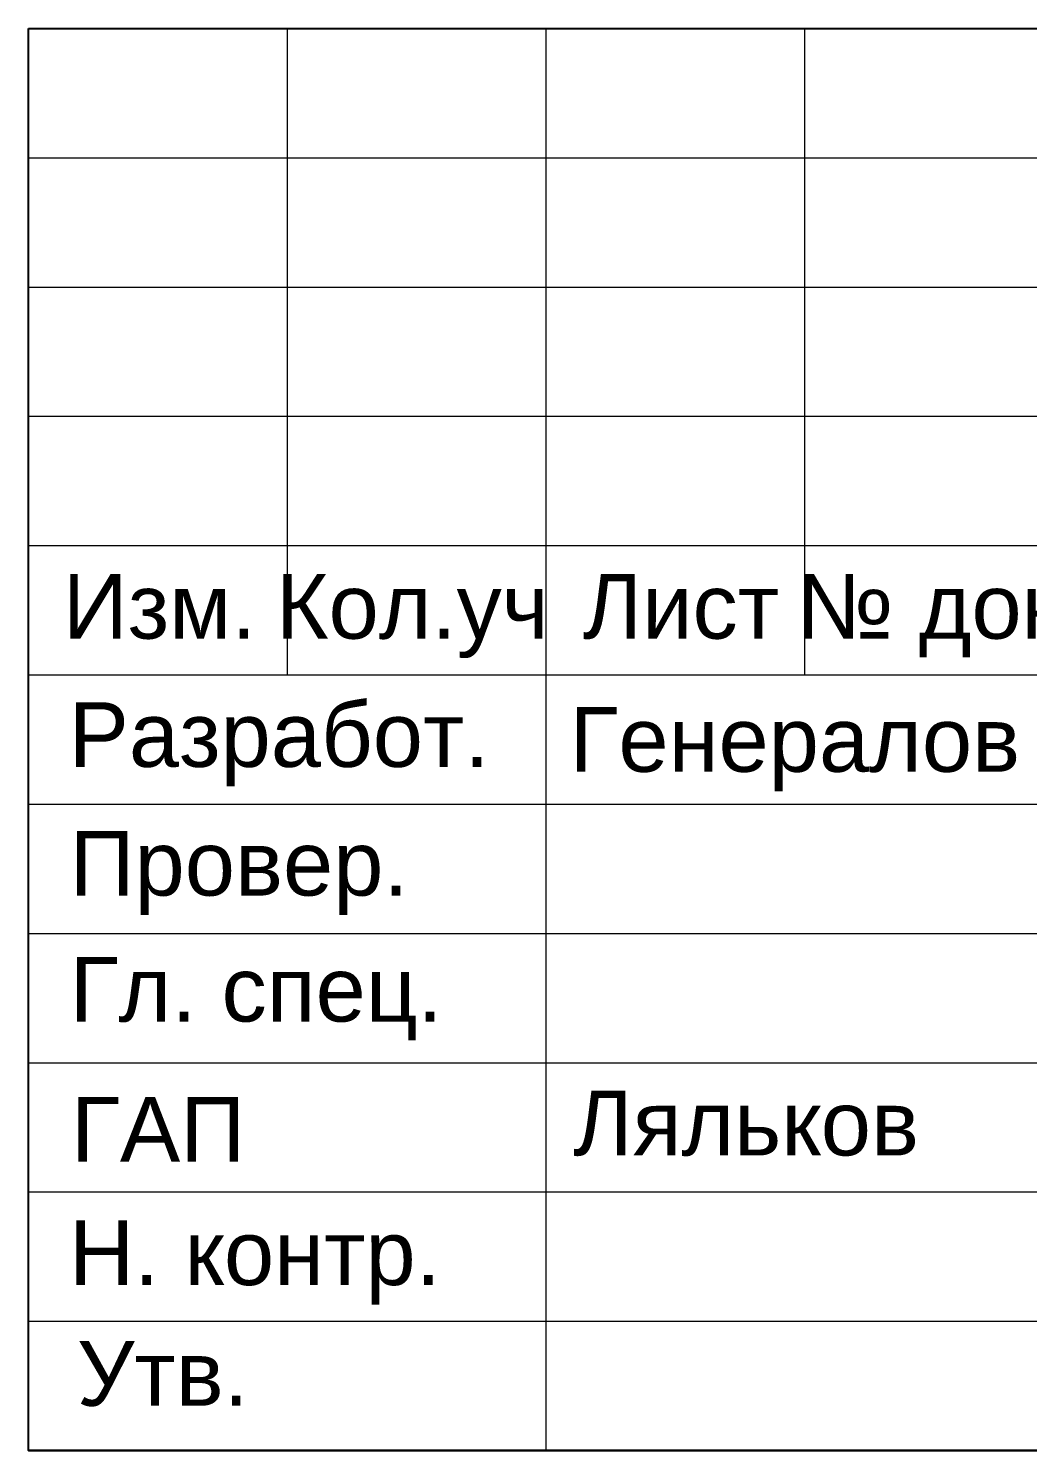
# Model space of a CAD drawing. Header units: metres. Extents: x 0 to 61, y 0.1 to 27.3.
# Drawn here: x 42.5 to 46.36, y 0.5 to 6 of the extents above; entities that cross this region are included whole.
import ezdxf
from ezdxf.enums import TextEntityAlignment as Align

# ---------------------------------------------------------------- set-up
doc = ezdxf.new("R2010")
doc.units = ezdxf.units.M
doc.header["$MEASUREMENT"] = 0
doc.layers.add('Level 63', color=7, linetype='Continuous', lineweight=0)
doc.layers.add('YOLO_STAMP', color=1, linetype='Continuous')
doc.styles.add('Style-Arial', font='arial.ttf')

msp = doc.modelspace()

# ---------------------------------------------------------------- linework, layer by layer
msp.add_lwpolyline([(42.4999691, 0.49999116), (60.9999691, 0.49999116), (60.9999691, 5.99999116)])
at = {"layer": 'Level 63', "color": 7, "linetype": 'Continuous', "lineweight": 13}
for p, q in [((42.4999691, 5.99999116), (60.9999691, 5.99999116)), ((42.4999691, 5.99999116), (42.4999691, 0.49999116)), ((43.4999691, 5.99999116), (43.4999691, 3.49999116)), ((44.4999691, 5.99999116), (44.4999691, 0.49999116)), ((45.4999691, 5.99999116), (45.4999691, 3.49999116)), ((42.4999691, 3.99999116), (48.9999691, 3.99999116)), ((42.4999691, 3.49999116), (48.9999691, 3.49999116))]:
    msp.add_line(p, q, dxfattribs=at)
at = {"layer": 'Level 63', "color": 7, "linetype": 'Continuous', "lineweight": 0}
for p, q in [((42.4999691, 5.49999116), (48.9999691, 5.49999116)), ((42.4999691, 4.99999116), (48.9999691, 4.99999116)), ((42.4999691, 4.49999116), (48.9999691, 4.49999116)), ((42.4999691, 2.99999116), (48.9999691, 2.99999116)), ((42.4999691, 2.49999116), (48.9999691, 2.49999116)), ((42.4999691, 1.99999116), (48.9999691, 1.99999116)), ((42.4999691, 1.49999116), (48.9999691, 1.49999116)), ((42.4999691, 0.99999116), (48.9999691, 0.99999116))]:
    msp.add_line(p, q, dxfattribs=at)
at = {"layer": 'YOLO_STAMP'}
msp.add_lwpolyline([(42.4999691, 5.99999116), (60.9999691, 5.99999116), (60.9999691, 0.49999116), (42.4999691, 0.49999116)], close=True, dxfattribs=at)

# ---------------------------------------------------------------- texts
at = {"color": 7, "linetype": 'Continuous', "lineweight": 0, "style": 'Style-Arial'}
msp.add_text('Генералов', height=0.25, dxfattribs=at).set_placement((45.46292063, 3.37506549), align=Align.TOP_CENTER)
at = {"color": 7, "lineweight": 13, "style": 'Style-Arial'}
msp.add_text('Ляльков', height=0.25, dxfattribs=at).set_placement((44.60653648, 1.89125369), align=Align.TOP_LEFT)
at = {"layer": 'Level 63', "color": 7, "linetype": 'Continuous', "lineweight": 0, "style": 'Style-Arial'}
for s, p in [('Изм.', (43.00701693, 3.76500116)), ('Кол.уч', (43.98433707, 3.76500116)), ('Лист', (45.02273474, 3.76500116)), ('№ док', (45.98163604, 3.76500116)), ('Разработ.', (43.46891512, 3.26903885)), ('Провер.', (43.31427796, 2.77130779)), ('Гл. спец.', (43.38055103, 2.28407798)), ('ГАП', (43.0011626, 1.74257451)), ('Н. контр.', (43.37545013, 1.26500116)), ('Утв.', (43.01950235, 0.79819126))]:
    msp.add_text(s, height=0.25, dxfattribs=at).set_placement(p, align=Align.MIDDLE_CENTER)

doc.saveas('drawing.dxf')
